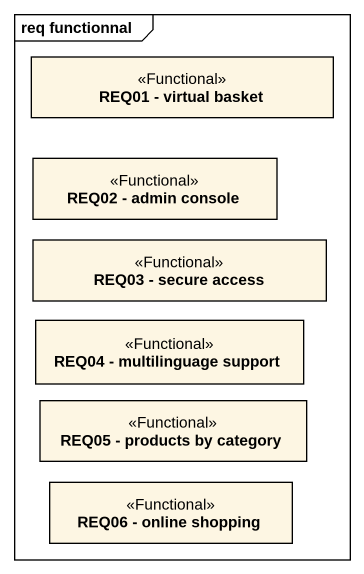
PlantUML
@startuml
mainframe req functionnal
hide circle
hide empty members
class "REQ01 - virtual basket" as REQ01_virtual_basket <<Functional>>
class "REQ02 - admin console" as REQ02_admin_console <<Functional>>
class "REQ03 - secure access" as REQ03_secure_access <<Functional>>
class "REQ04 - multilinguage support" as REQ04_multilinguage_support <<Functional>>
class "REQ05 - products by category" as REQ05_products_by_category <<Functional>>
class "REQ06 - online shopping" as REQ06_online_shopping <<Functional>>
@enduml
